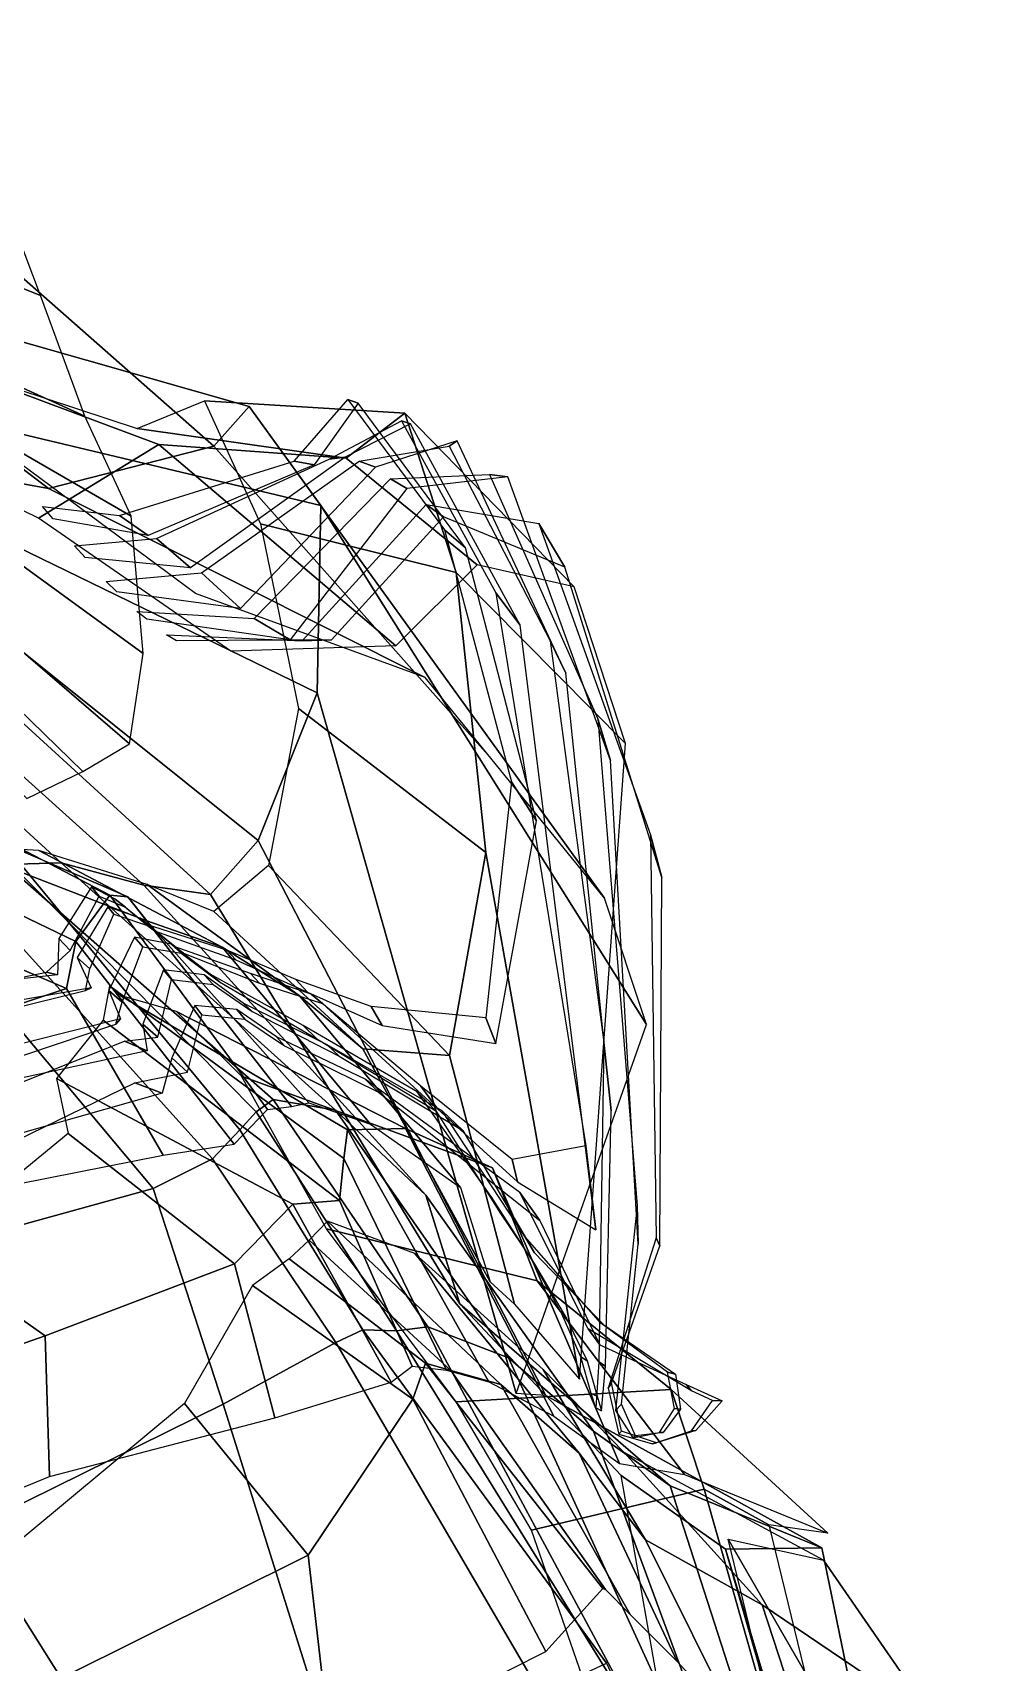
# Model space of a CAD drawing. Extents: x -1.42 to 1.42, y -1.59 to 1.05.
# Drawn here: x 0.739 to 1.368, y -0.051 to 1.019 of the extents above; entities that cross this region are included whole.
import ezdxf

# ---------------------------------------------------------------- set-up
doc = ezdxf.new("R2010")
doc.units = 0

msp = doc.modelspace()

# ---------------------------------------------------------------- linework, layer by layer
for points in [[(0.7441, 0.8459, 13.0321), (0.7232, 0.9012, 12.7194), (0.5765, 1.0186, 12.7105), (0.5957, 0.9054, 13.015)], [(0.858, 0.747, 12.7757), (0.7493, 0.7192, 12.3643), (0.4754, 0.7693, 12.1807), (0.5832, 0.9886, 12.7436)], [(0.8811, 0.773, 13.0384), (0.858, 0.747, 12.7757), (0.5832, 0.9886, 12.7436), (0.5605, 0.8643, 13.01)], [(0.7732, 0.7668, 13.2849), (0.7441, 0.8459, 13.0321), (0.5957, 0.9054, 13.015), (0.6347, 0.8296, 13.2729)], [(0.9282, 0.708, 13.3343), (0.8811, 0.773, 13.0384), (0.5605, 0.8643, 13.01), (0.538, 0.8011, 13.2598)], [(0.7732, 0.7668, 13.2849), (0.6347, 0.8296, 13.2729), (0.6665, 0.7804, 13.5227), (0.8037, 0.701, 13.5298)], [(0.7493, 0.7192, 12.3643), (0.6229, 0.8153, 12.0046), (0.3742, 0.7539, 11.8501), (0.4754, 0.7693, 12.1807)], [(0.7493, 0.7192, 12.3643), (0.9967, 0.5951, 12.4463), (0.8459, 0.6504, 12.1266), (0.6229, 0.8153, 12.0046)], [(0.9282, 0.708, 13.3343), (0.538, 0.8011, 13.2598), (0.5054, 0.7896, 13.4974), (0.9257, 0.5852, 13.5705)], [(0.6891, 0.7975, 12.4214), (0.8218, 0.7481, 12.4282), (0.7427, 0.6998, 12.1717), (0.6418, 0.7491, 12.1404)], [(0.9449, 0.7392, 12.7801), (0.8218, 0.7481, 12.4282), (0.6891, 0.7975, 12.4214), (0.8076, 0.7587, 12.7651)], [(0.8871, 0.4882, 13.7871), (0.9257, 0.5852, 13.5705), (0.5054, 0.7896, 13.4974), (0.5558, 0.7532, 13.7518)], [(0.8116, 0.6109, 13.7662), (0.8037, 0.701, 13.5298), (0.6665, 0.7804, 13.5227), (0.6769, 0.7087, 13.7605)], [(0.8517, 0.7768, 13.0752), (0.9834, 0.7687, 13.0722), (0.9449, 0.7392, 12.7801), (0.8076, 0.7587, 12.7651)], [(0.8517, 0.7768, 13.0752), (0.8886, 0.696, 13.3543), (1.017, 0.6641, 13.3575), (0.9834, 0.7687, 13.0722)], [(0.8811, 0.773, 13.0384), (1.1145, 0.4504, 12.9814), (1.0399, 0.5423, 12.7411), (0.858, 0.747, 12.7757)], [(0.8811, 0.773, 13.0384), (0.9282, 0.708, 13.3343), (1.142, 0.3673, 13.2312), (1.1145, 0.4504, 12.9814)], [(0.946, 0.7777, 13.0571), (0.9528, 0.7753, 13.0571), (0.9238, 0.7349, 12.7412), (0.9106, 0.7373, 12.7222)], [(0.946, 0.7777, 13.0571), (1.0095, 0.6922, 13.3443), (1.0231, 0.6804, 13.3455), (0.9528, 0.7753, 13.0571)], [(0.9811, 0.7636, 13.0584), (0.9871, 0.7618, 13.0617), (0.9442, 0.7399, 12.7584), (0.9337, 0.7385, 12.7428)], [(0.9834, 0.7687, 13.0722), (1.0946, 0.6546, 13.0449), (1.0308, 0.6691, 12.7755), (0.9449, 0.7392, 12.7801)], [(0.9811, 0.7636, 13.0584), (1.0432, 0.6507, 13.3504), (1.059, 0.6295, 13.3555), (0.9871, 0.7618, 13.0617)], [(0.9834, 0.7687, 13.0722), (1.017, 0.6641, 13.3575), (1.1283, 0.5518, 13.3329), (1.0946, 0.6546, 13.0449)], [(0.5558, 0.7532, 13.7518), (0.5447, 0.7368, 13.9722), (0.8557, 0.4528, 13.9772), (0.8871, 0.4882, 13.7871)], [(1.0124, 0.7471, 13.0611), (1.0178, 0.7505, 13.0794), (0.9641, 0.7332, 12.7701), (0.9534, 0.7372, 12.762)], [(1.0124, 0.7471, 13.0611), (1.0787, 0.6192, 13.3176), (1.089, 0.598, 13.3207), (1.0178, 0.7505, 13.0794)], [(0.8218, 0.7481, 12.4282), (0.9775, 0.616, 12.4177), (0.8691, 0.6125, 12.1777), (0.7427, 0.6998, 12.1717)], [(1.0399, 0.5423, 12.7411), (0.9967, 0.5951, 12.4463), (0.7493, 0.7192, 12.3643), (0.858, 0.747, 12.7757)], [(0.9442, 0.7399, 12.7584), (0.8426, 0.6671, 12.4004), (0.8203, 0.6864, 12.3947), (0.9337, 0.7385, 12.7428)], [(1.0308, 0.6691, 12.7755), (0.9775, 0.616, 12.4177), (0.8218, 0.7481, 12.4282), (0.9449, 0.7392, 12.7801)], [(0.812, 0.4588, 14.1541), (0.8557, 0.4528, 13.9772), (0.5447, 0.7368, 13.9722), (0.5266, 0.7158, 14.1505)], [(0.9238, 0.7349, 12.7412), (0.8148, 0.6884, 12.3899), (0.796, 0.7016, 12.3824), (0.9106, 0.7373, 12.7222)], [(0.9641, 0.7332, 12.7701), (0.8754, 0.6405, 12.4076), (0.8499, 0.6639, 12.4051), (0.9534, 0.7372, 12.762)], [(1.0389, 0.7285, 13.0606), (1.0509, 0.727, 13.0825), (0.9846, 0.7192, 12.7781), (0.974, 0.7257, 12.7748)], [(1.0389, 0.7285, 13.0606), (1.1101, 0.5681, 13.3051), (1.1184, 0.5407, 13.3154), (1.0509, 0.727, 13.0825)], [(0.9846, 0.7192, 12.7781), (0.9081, 0.6198, 12.411), (0.8844, 0.6339, 12.4102), (0.974, 0.7257, 12.7748)], [(0.812, 0.4588, 14.1541), (0.5266, 0.7158, 14.1505), (0.5085, 0.701, 14.2791), (0.7577, 0.4734, 14.3334)], [(0.6769, 0.7087, 13.7605), (0.6755, 0.6609, 13.9643), (0.8025, 0.5517, 13.9694), (0.8116, 0.6109, 13.7662)], [(0.796, 0.7016, 12.3824), (0.8148, 0.6884, 12.3899), (0.7524, 0.6993, 12.1318), (0.7453, 0.7074, 12.1282)], [(1.0087, 0.7007, 12.7824), (0.9351, 0.62, 12.4154), (0.916, 0.6192, 12.4134), (0.9974, 0.7088, 12.7823)], [(0.9257, 0.5852, 13.5705), (1.0564, 0.1252, 13.4826), (1.142, 0.3673, 13.2312), (0.9282, 0.708, 13.3343)], [(1.0714, 0.6962, 13.0546), (1.0884, 0.6676, 13.0641), (1.0087, 0.7007, 12.7824), (0.9974, 0.7088, 12.7823)], [(0.7212, 0.4723, 14.4808), (0.7577, 0.4734, 14.3334), (0.5085, 0.701, 14.2791), (0.4987, 0.6744, 14.3766)], [(0.9136, 0.5749, 13.6058), (1.0365, 0.4802, 13.5923), (1.017, 0.6641, 13.3575), (0.8886, 0.696, 13.3543)], [(1.0714, 0.6962, 13.0546), (1.1446, 0.4918, 13.2933), (1.1521, 0.4638, 13.3039), (1.0884, 0.6676, 13.0641)], [(0.8203, 0.6864, 12.3947), (0.8426, 0.6671, 12.4004), (0.7735, 0.6739, 12.145), (0.7664, 0.6816, 12.1419)], [(1.0535, 0.5267, 13.6026), (1.0699, 0.5011, 13.6075), (1.0231, 0.6804, 13.3455), (1.0095, 0.6922, 13.3443)], [(0.8499, 0.6639, 12.4051), (0.8754, 0.6405, 12.4076), (0.7941, 0.6515, 12.1561), (0.7873, 0.6581, 12.1534)], [(1.0365, 0.4802, 13.5923), (1.098, 0.1344, 13.5117), (1.1283, 0.5518, 13.3329), (1.017, 0.6641, 13.3575)], [(0.7719, 0.5334, 14.1649), (0.8025, 0.5517, 13.9694), (0.6755, 0.6609, 13.9643), (0.6527, 0.6493, 14.1519)], [(0.7719, 0.5334, 14.1649), (0.6527, 0.6493, 14.1519), (0.6075, 0.6366, 14.3184), (0.735, 0.5158, 14.334)], [(1.1023, 0.2878, 13.5781), (1.1087, 0.2325, 13.5694), (1.059, 0.6295, 13.3555), (1.0432, 0.6507, 13.3504)], [(0.8844, 0.6339, 12.4102), (0.9081, 0.6198, 12.411), (0.814, 0.6335, 12.1669), (0.8074, 0.6385, 12.1643)], [(0.916, 0.6192, 12.4134), (0.9351, 0.62, 12.4154), (0.8333, 0.6192, 12.1777), (0.8268, 0.6232, 12.1751)], [(1.1141, 0.3557, 13.4232), (1.1188, 0.3107, 13.4275), (1.089, 0.598, 13.3207), (1.0787, 0.6192, 13.3176)], [(1.076, 0.1237, 13.6871), (1.0564, 0.1252, 13.4826), (0.9257, 0.5852, 13.5705), (0.8871, 0.4882, 13.7871)], [(1.0127, 0.3471, 13.7862), (1.0365, 0.4802, 13.5923), (0.9136, 0.5749, 13.6058), (0.8939, 0.4717, 13.8083)], [(1.1359, 0.2484, 13.3959), (1.1365, 0.2232, 13.4023), (1.1184, 0.5407, 13.3154), (1.1101, 0.5681, 13.3051)], [(1.0432, 0.3549, 13.7899), (1.0699, 0.5011, 13.6075), (1.0535, 0.5267, 13.6026), (1.0366, 0.3718, 13.7947)], [(0.7673, 0.4218, 15.0369), (0.7897, 0.4523, 14.8156), (0.6658, 0.5169, 14.7769), (0.649, 0.4787, 14.9978)], [(0.6658, 0.5169, 14.7769), (0.7897, 0.4523, 14.8156), (0.8015, 0.4512, 14.6454), (0.6684, 0.5085, 14.6124)], [(0.6684, 0.5085, 14.6124), (0.8015, 0.4512, 14.6454), (0.8138, 0.4354, 14.5115), (0.6858, 0.4848, 14.4806)], [(0.8138, 0.4354, 14.5115), (0.8633, 0.4181, 14.3478), (0.7429, 0.4816, 14.3241), (0.6858, 0.4848, 14.4806)], [(0.8571, 0.2792, 15.0851), (0.8749, 0.2981, 14.8717), (0.718, 0.4883, 14.749), (0.6885, 0.4659, 14.9687)], [(0.718, 0.4883, 14.749), (0.8749, 0.2981, 14.8717), (0.8858, 0.31, 14.7018), (0.7193, 0.4782, 14.5986)], [(0.8633, 0.4181, 14.3478), (0.9141, 0.3861, 14.1431), (0.8142, 0.4593, 14.1276), (0.7429, 0.4816, 14.3241)], [(0.8557, 0.4528, 13.9772), (1.0194, 0.184, 13.9157), (1.076, 0.1237, 13.6871), (0.8871, 0.4882, 13.7871)], [(1.1484, 0.2273, 13.3589), (1.1509, 0.222, 13.3562), (1.1521, 0.4638, 13.3039), (1.1446, 0.4918, 13.2933)], [(0.649, 0.4787, 14.9978), (0.6388, 0.4433, 15.2282), (0.7612, 0.391, 15.2783), (0.7673, 0.4218, 15.0369)], [(0.7193, 0.4782, 14.5986), (0.8858, 0.31, 14.7018), (0.8968, 0.3181, 14.5703), (0.7212, 0.4723, 14.4808)], [(0.8968, 0.3181, 14.5703), (0.9379, 0.3111, 14.3737), (0.7577, 0.4734, 14.3334), (0.7212, 0.4723, 14.4808)], [(0.9379, 0.3111, 14.3737), (0.9972, 0.2554, 14.1372), (0.812, 0.4588, 14.1541), (0.7577, 0.4734, 14.3334)], [(0.8579, 0.4415, 13.9589), (0.9557, 0.3514, 13.9609), (1.0127, 0.3471, 13.7862), (0.8939, 0.4717, 13.8083)], [(1.0553, 0.1837, 13.7238), (1.098, 0.1344, 13.5117), (1.0365, 0.4802, 13.5923), (1.0127, 0.3471, 13.7862)], [(0.6885, 0.4659, 14.9687), (0.6697, 0.4367, 15.2209), (0.818, 0.2597, 15.3291), (0.8571, 0.2792, 15.0851)], [(0.7636, 0.4159, 14.9995), (0.7825, 0.4517, 14.7925), (0.7776, 0.4577, 14.7821), (0.7562, 0.4239, 14.9983)], [(0.8712, 0.2889, 15.0761), (0.8931, 0.3115, 14.8677), (0.7897, 0.4523, 14.8156), (0.7673, 0.4218, 15.0369)], [(0.7776, 0.4577, 14.7821), (0.7825, 0.4517, 14.7925), (0.7998, 0.4444, 14.6208), (0.793, 0.4496, 14.6179)], [(0.7897, 0.4523, 14.8156), (0.8931, 0.3115, 14.8677), (0.909, 0.3135, 14.6855), (0.8015, 0.4512, 14.6454)], [(0.793, 0.4496, 14.6179), (0.7998, 0.4444, 14.6208), (0.8189, 0.4288, 14.4962), (0.8131, 0.4332, 14.4947)], [(0.8015, 0.4512, 14.6454), (0.909, 0.3135, 14.6855), (0.9202, 0.3159, 14.5474), (0.8138, 0.4354, 14.5115)], [(0.9972, 0.2554, 14.1372), (1.0194, 0.184, 13.9157), (0.8557, 0.4528, 13.9772), (0.812, 0.4588, 14.1541)], [(0.9141, 0.3861, 14.1431), (0.9557, 0.3514, 13.9609), (0.8579, 0.4415, 13.9589), (0.8142, 0.4593, 14.1276)], [(0.5513, 0.3909, 15.4831), (0.6395, 0.3505, 15.5333), (0.7612, 0.391, 15.2783), (0.6388, 0.4433, 15.2282)], [(0.7764, 0.404, 15.0108), (0.7922, 0.4398, 14.8062), (0.7883, 0.4447, 14.7971), (0.7681, 0.4113, 15.0104)], [(0.7883, 0.4447, 14.7971), (0.7922, 0.4398, 14.8062), (0.8163, 0.4316, 14.6341), (0.8095, 0.4371, 14.6303)], [(0.5719, 0.3987, 15.4876), (0.6666, 0.2179, 15.5677), (0.818, 0.2597, 15.3291), (0.6697, 0.4367, 15.2209)], [(0.8095, 0.4371, 14.6303), (0.8163, 0.4316, 14.6341), (0.838, 0.4142, 14.5037), (0.8319, 0.4186, 14.5021)], [(0.8189, 0.4288, 14.4962), (0.8724, 0.4099, 14.3497), (0.8664, 0.4161, 14.3477), (0.8131, 0.4332, 14.4947)], [(0.9202, 0.3159, 14.5474), (0.9607, 0.3019, 14.377), (0.8633, 0.4181, 14.3478), (0.8138, 0.4354, 14.5115)], [(0.7562, 0.4239, 14.9983), (0.7553, 0.3999, 15.2358), (0.7479, 0.4017, 15.2592), (0.7636, 0.4159, 14.9995)], [(0.7673, 0.4218, 15.0369), (0.7612, 0.391, 15.2783), (0.8247, 0.2815, 15.322), (0.8712, 0.2889, 15.0761)], [(0.7978, 0.3821, 15.0262), (0.8112, 0.4184, 14.8211), (0.8059, 0.4248, 14.8134), (0.789, 0.3897, 15.0261)], [(0.8059, 0.4248, 14.8134), (0.8112, 0.4184, 14.8211), (0.8365, 0.4142, 14.6483), (0.8298, 0.4202, 14.644)], [(0.8298, 0.4202, 14.644), (0.8365, 0.4142, 14.6483), (0.8616, 0.3954, 14.5121), (0.8555, 0.4004, 14.5099)], [(0.838, 0.4142, 14.5037), (0.8879, 0.3946, 14.3512), (0.882, 0.4008, 14.349), (0.8319, 0.4186, 14.5021)], [(0.9607, 0.3019, 14.377), (1.02, 0.2604, 14.1562), (0.9141, 0.3861, 14.1431), (0.8633, 0.4181, 14.3478)], [(0.7681, 0.4113, 15.0104), (0.7774, 0.3915, 15.2491), (0.7736, 0.3896, 15.2735), (0.7764, 0.404, 15.0108)], [(0.8724, 0.4099, 14.3497), (0.9194, 0.3886, 14.1517), (0.9117, 0.3968, 14.1515), (0.8664, 0.4161, 14.3477)], [(0.6192, 0.3848, 15.4956), (0.6203, 0.3752, 15.5061), (0.7479, 0.4017, 15.2592), (0.7553, 0.3999, 15.2358)], [(0.8211, 0.3591, 15.0416), (0.8302, 0.3968, 14.8365), (0.8248, 0.4033, 14.8293), (0.8112, 0.3676, 15.042)], [(0.8248, 0.4033, 14.8293), (0.8302, 0.3968, 14.8365), (0.8575, 0.3937, 14.6626), (0.8515, 0.3999, 14.6579)], [(0.8515, 0.3999, 14.6579), (0.8575, 0.3937, 14.6626), (0.8831, 0.3758, 14.5228), (0.8772, 0.3813, 14.5207)], [(0.8616, 0.3954, 14.5121), (0.9256, 0.3579, 14.3561), (0.9165, 0.3666, 14.3528), (0.8555, 0.4004, 14.5099)], [(0.8879, 0.3946, 14.3512), (0.9293, 0.3812, 14.1433), (0.9219, 0.3873, 14.1477), (0.882, 0.4008, 14.349)], [(0.9194, 0.3886, 14.1517), (0.9684, 0.3668, 13.9637), (0.9612, 0.3791, 13.9623), (0.9117, 0.3968, 14.1515)], [(0.6395, 0.3505, 15.5333), (0.6728, 0.2516, 15.5622), (0.8247, 0.2815, 15.322), (0.7612, 0.391, 15.2783)], [(0.6552, 0.3703, 15.5153), (0.6546, 0.3603, 15.5279), (0.7736, 0.3896, 15.2735), (0.7774, 0.3915, 15.2491)], [(0.9432, 0.2794, 14.732), (0.7893, 0.3928, 14.7041), (0.7853, 0.3702, 14.8835), (0.9404, 0.2517, 14.9145)], [(0.789, 0.3897, 15.0261), (0.7966, 0.3711, 15.2619), (0.7935, 0.3675, 15.2877), (0.7978, 0.3821, 15.0262)], [(0.7963, 0.3863, 14.5451), (0.7893, 0.3928, 14.7041), (0.9432, 0.2794, 14.732), (0.9457, 0.2983, 14.5831)], [(0.9457, 0.2983, 14.5831), (0.9837, 0.299, 14.3931), (0.8333, 0.3759, 14.3368), (0.7963, 0.3863, 14.5451)], [(1.02, 0.2604, 14.1562), (1.0393, 0.1984, 13.9416), (0.9557, 0.3514, 13.9609), (0.9141, 0.3861, 14.1431)], [(0.9293, 0.3812, 14.1433), (1.0049, 0.3121, 13.9559), (0.9939, 0.3268, 13.9527), (0.9219, 0.3873, 14.1477)], [(0.8407, 0.336, 15.0593), (0.8501, 0.3738, 14.8534), (0.8454, 0.3798, 14.8456), (0.8304, 0.3454, 15.0598)], [(0.876, 0.3335, 14.0992), (0.8333, 0.3759, 14.3368), (0.9837, 0.299, 14.3931), (1.0409, 0.2733, 14.1652)], [(0.8454, 0.3798, 14.8456), (0.8501, 0.3738, 14.8534), (0.8782, 0.3709, 14.6769), (0.8729, 0.3771, 14.6722)], [(0.8729, 0.3771, 14.6722), (0.8782, 0.3709, 14.6769), (0.9043, 0.3533, 14.5341), (0.899, 0.3592, 14.532)], [(0.8831, 0.3758, 14.5228), (0.9403, 0.3466, 14.3561), (0.9323, 0.3541, 14.3534), (0.8772, 0.3813, 14.5207)], [(0.9612, 0.3791, 13.9623), (0.9684, 0.3668, 13.9637), (1.0432, 0.3549, 13.7899), (1.0366, 0.3718, 13.7947)], [(0.6738, 0.3402, 15.5307), (0.6757, 0.328, 15.5401), (0.7935, 0.3675, 15.2877), (0.7966, 0.3711, 15.2619)], [(0.7853, 0.3702, 14.8835), (0.7546, 0.3318, 15.102), (0.9097, 0.2495, 15.1179), (0.9404, 0.2517, 14.9145)], [(0.8112, 0.3676, 15.042), (0.8142, 0.3501, 15.2725), (0.7993, 0.3564, 15.3013), (0.8211, 0.3591, 15.0416)], [(0.9256, 0.3579, 14.3561), (1.0037, 0.3106, 14.1583), (0.9915, 0.3231, 14.1604), (0.9165, 0.3666, 14.3528)], [(0.6745, 0.3199, 15.5351), (0.6779, 0.3081, 15.5455), (0.7993, 0.3564, 15.3013), (0.8142, 0.3501, 15.2725)], [(0.9043, 0.3533, 14.5341), (0.966, 0.3229, 14.3605), (0.9572, 0.3314, 14.3577), (0.899, 0.3592, 14.532)], [(0.9403, 0.3466, 14.3561), (1.0214, 0.2977, 14.1551), (1.0079, 0.3106, 14.1558), (0.9323, 0.3541, 14.3534)], [(1.1108, 0.1458, 13.4867), (1.1151, 0.1431, 13.4824), (1.1188, 0.3107, 13.4275), (1.1141, 0.3557, 13.4232)], [(0.8304, 0.3454, 15.0598), (0.8239, 0.3223, 15.2861), (0.806, 0.3291, 15.3167), (0.8407, 0.336, 15.0593)], [(0.9557, 0.3514, 13.9609), (1.0393, 0.1984, 13.9416), (1.0553, 0.1837, 13.7238), (1.0127, 0.3471, 13.7862)], [(0.8715, 0.2103, 15.3591), (0.9097, 0.2495, 15.1179), (0.7546, 0.3318, 15.102), (0.7622, 0.2957, 15.3319)], [(1.0409, 0.2733, 14.1652), (1.0702, 0.199, 13.9308), (0.9319, 0.2332, 13.8762), (0.876, 0.3335, 14.0992)], [(0.6727, 0.2793, 15.5385), (0.6777, 0.2666, 15.5467), (0.806, 0.3291, 15.3167), (0.8239, 0.3223, 15.2861)], [(0.966, 0.3229, 14.3605), (1.072, 0.2387, 14.159), (1.0589, 0.257, 14.1592), (0.9572, 0.3314, 14.3577)], [(1.0037, 0.3106, 14.1583), (1.0462, 0.2433, 13.943), (1.0405, 0.2537, 13.9408), (0.9915, 0.3231, 14.1604)], [(0.9939, 0.3268, 13.9527), (1.0049, 0.3121, 13.9559), (1.0573, 0.2641, 13.7701), (1.0538, 0.2787, 13.7754)], [(0.8968, 0.3181, 14.5703), (0.8858, 0.31, 14.7018), (0.9778, 0.1663, 14.7712), (0.9984, 0.1689, 14.642)], [(0.9984, 0.1689, 14.642), (1.0514, 0.1486, 14.4495), (0.9379, 0.3111, 14.3737), (0.8968, 0.3181, 14.5703)], [(0.9972, 0.2554, 14.1372), (0.9379, 0.3111, 14.3737), (1.0514, 0.1486, 14.4495), (1.1072, 0.1004, 14.2184)], [(1.0214, 0.2977, 14.1551), (1.0685, 0.2174, 13.9441), (1.0622, 0.2281, 13.9397), (1.0079, 0.3106, 14.1558)], [(0.9778, 0.1663, 14.7712), (0.8858, 0.31, 14.7018), (0.8749, 0.2981, 14.8717), (0.9557, 0.1669, 14.9316)], [(0.7472, 0.1629, 15.6076), (0.8715, 0.2103, 15.3591), (0.7622, 0.2957, 15.3319), (0.6681, 0.2185, 15.5712)], [(0.8749, 0.2981, 14.8717), (0.8571, 0.2792, 15.0851), (0.938, 0.1585, 15.1281), (0.9557, 0.1669, 14.9316)], [(0.9457, 0.2983, 14.5831), (0.9432, 0.2794, 14.732), (1.0108, 0.1404, 14.7657), (1.0386, 0.1327, 14.6248)], [(1.0386, 0.1327, 14.6248), (1.0812, 0.1103, 14.448), (0.9837, 0.299, 14.3931), (0.9457, 0.2983, 14.5831)], [(1.0409, 0.2733, 14.1652), (0.9837, 0.299, 14.3931), (1.0812, 0.1103, 14.448), (1.1243, 0.0791, 14.2193)], [(0.864, 0.1181, 15.3871), (0.938, 0.1585, 15.1281), (0.8571, 0.2792, 15.0851), (0.818, 0.2597, 15.3291)], [(1.0108, 0.1404, 14.7657), (0.9432, 0.2794, 14.732), (0.9404, 0.2517, 14.9145), (0.9882, 0.1431, 14.9348)], [(1.0573, 0.2641, 13.7701), (1.1087, 0.2325, 13.5694), (1.1023, 0.2878, 13.5781), (1.0538, 0.2787, 13.7754)], [(1.1243, 0.0791, 14.2193), (1.167, 0.0719, 14.0034), (1.0702, 0.199, 13.9308), (1.0409, 0.2733, 14.1652)], [(0.7163, 0.0453, 15.6137), (0.864, 0.1181, 15.3871), (0.818, 0.2597, 15.3291), (0.6666, 0.2179, 15.5677)], [(1.072, 0.2387, 14.159), (1.1115, 0.1571, 13.9631), (1.1037, 0.1676, 13.9566), (1.0589, 0.257, 14.1592)], [(0.898, 0.1091, 15.3807), (0.9744, 0.1326, 15.1237), (0.9097, 0.2495, 15.1179), (0.8715, 0.2103, 15.3591)], [(0.9404, 0.2517, 14.9145), (0.9097, 0.2495, 15.1179), (0.9744, 0.1326, 15.1237), (0.9882, 0.1431, 14.9348)], [(1.1072, 0.1004, 14.2184), (1.1576, 0.0645, 13.9899), (1.0194, 0.184, 13.9157), (0.9972, 0.2554, 14.1372)], [(1.0405, 0.2537, 13.9408), (1.0462, 0.2433, 13.943), (1.0683, 0.2104, 13.769), (1.0661, 0.2139, 13.769)], [(1.1216, 0.1139, 13.4529), (1.1257, 0.1182, 13.4466), (1.1365, 0.2232, 13.4023), (1.1359, 0.2484, 13.3959)], [(0.9205, 0.2257, 14.772), (1.0136, 0.1401, 14.8014), (1.0464, 0.1309, 14.6593), (0.9326, 0.2383, 14.6165)], [(1.0978, 0.086, 14.4835), (0.9899, 0.2171, 14.4282), (0.9326, 0.2383, 14.6165), (1.0464, 0.1309, 14.6593)], [(0.9205, 0.2257, 14.772), (0.9074, 0.2135, 14.9488), (0.9969, 0.145, 14.966), (1.0136, 0.1401, 14.8014)], [(1.017, 0.1196, 13.6477), (0.9319, 0.2332, 13.8762), (1.0702, 0.199, 13.9308), (1.1582, 0.1278, 13.6687)], [(1.0622, 0.2281, 13.9397), (1.0685, 0.2174, 13.9441), (1.1141, 0.1701, 13.7556), (1.112, 0.1713, 13.7561)], [(1.1168, 0.1287, 13.4153), (1.119, 0.1321, 13.4104), (1.1509, 0.222, 13.3562), (1.1484, 0.2273, 13.3589)], [(0.5561, 0.1869, 15.7959), (0.6012, 0.112, 15.8222), (0.7472, 0.1629, 15.6076), (0.6681, 0.2185, 15.5712)], [(0.9899, 0.2171, 14.4282), (1.0978, 0.086, 14.4835), (1.1414, 0.029, 14.2854), (1.0743, 0.1409, 14.2122)], [(0.7499, 0.0707, 15.6184), (0.898, 0.1091, 15.3807), (0.8715, 0.2103, 15.3591), (0.7472, 0.1629, 15.6076)], [(0.8832, 0.1961, 15.1573), (0.9887, 0.1213, 15.181), (0.9969, 0.145, 14.966), (0.9074, 0.2135, 14.9488)], [(1.0683, 0.2104, 13.769), (1.0895, 0.1744, 13.6833), (1.0862, 0.1778, 13.6836), (1.0661, 0.2139, 13.769)], [(0.8832, 0.1961, 15.1573), (0.8387, 0.1186, 15.4042), (0.9198, 0.019, 15.4405), (0.9887, 0.1213, 15.181)], [(1.1582, 0.1278, 13.6687), (1.0702, 0.199, 13.9308), (1.167, 0.0719, 14.0034), (1.2611, 0.0335, 13.7909)], [(1.076, 0.1237, 13.6871), (1.0194, 0.184, 13.9157), (1.1576, 0.0645, 13.9899), (1.2573, 0.0237, 13.7813)], [(1.0895, 0.1744, 13.6833), (1.1031, 0.1466, 13.63), (1.099, 0.1491, 13.6311), (1.0862, 0.1778, 13.6836)], [(1.1141, 0.1701, 13.7556), (1.1611, 0.1377, 13.6529), (1.1558, 0.1392, 13.6541), (1.112, 0.1713, 13.7561)], [(0.6012, 0.112, 15.8222), (0.5934, 0.0064, 15.8072), (0.7499, 0.0707, 15.6184), (0.7472, 0.1629, 15.6076)], [(0.938, 0.1585, 15.1281), (1.0727, -0.0721, 15.2089), (1.1157, -0.052, 14.9947), (0.9557, 0.1669, 14.9316)], [(0.9778, 0.1663, 14.7712), (0.9557, 0.1669, 14.9316), (1.1157, -0.052, 14.9947), (1.1243, -0.0706, 14.8213)], [(0.9778, 0.1663, 14.7712), (1.1243, -0.0706, 14.8213), (1.1361, -0.0876, 14.7076), (0.9984, 0.1689, 14.642)], [(1.1668, -0.1035, 14.5697), (1.0514, 0.1486, 14.4495), (0.9984, 0.1689, 14.642), (1.1361, -0.0876, 14.7076)], [(1.1037, 0.1676, 13.9566), (1.1115, 0.1571, 13.9631), (1.168, 0.1309, 13.7461), (1.1715, 0.1269, 13.7501)], [(0.938, 0.1585, 15.1281), (0.864, 0.1181, 15.3871), (0.9368, -0.1132, 15.451), (1.0727, -0.0721, 15.2089)], [(0.9887, 0.1213, 15.181), (1.076, -0.0443, 15.2192), (1.1134, -0.0029, 14.9937), (0.9969, 0.145, 14.966)], [(1.0136, 0.1401, 14.8014), (0.9969, 0.145, 14.966), (1.1134, -0.0029, 14.9937), (1.1151, -0.0035, 14.8231)], [(1.0136, 0.1401, 14.8014), (1.1151, -0.0035, 14.8231), (1.1313, -0.0201, 14.6945), (1.0464, 0.1309, 14.6593)], [(1.0514, 0.1486, 14.4495), (1.1668, -0.1035, 14.5697), (1.2065, -0.1684, 14.3725), (1.1072, 0.1004, 14.2184)], [(1.2181, -0.0136, 14.105), (1.1273, 0.0863, 14.0165), (1.0743, 0.1409, 14.2122), (1.1414, 0.029, 14.2854)], [(1.1031, 0.1466, 13.63), (1.1096, 0.1233, 13.5818), (1.1058, 0.1251, 13.5829), (1.099, 0.1491, 13.6311)], [(1.1088, 0.1156, 13.5341), (1.1124, 0.1138, 13.5318), (1.1151, 0.1431, 13.4824), (1.1108, 0.1458, 13.4867)], [(1.1611, 0.1377, 13.6529), (1.1643, 0.1149, 13.5917), (1.1605, 0.1153, 13.5927), (1.1558, 0.1392, 13.6541)], [(1.1622, -0.0509, 14.5311), (1.0978, 0.086, 14.4835), (1.0464, 0.1309, 14.6593), (1.1313, -0.0201, 14.6945)], [(1.1239, 0.0985, 13.4592), (1.1256, 0.1003, 13.4548), (1.119, 0.1321, 13.4104), (1.1168, 0.1287, 13.4153)], [(1.168, 0.1309, 13.7461), (1.1918, 0.1203, 13.6267), (1.1853, 0.1206, 13.6283), (1.1715, 0.1269, 13.7501)], [(0.7107, 0.0124, 15.6154), (0.7577, -0.0619, 15.6372), (0.9198, 0.019, 15.4405), (0.8387, 0.1186, 15.4042)], [(0.7163, 0.0453, 15.6137), (0.7503, -0.1864, 15.6496), (0.9368, -0.1132, 15.451), (0.864, 0.1181, 15.3871)], [(0.9887, 0.1213, 15.181), (0.9198, 0.019, 15.4405), (0.9353, -0.1151, 15.4566), (1.076, -0.0443, 15.2192)], [(1.1582, 0.1278, 13.6687), (1.1799, 0.0622, 13.4171), (1.0666, 0.0353, 13.4193), (1.017, 0.1196, 13.6477)], [(1.2573, 0.0237, 13.7813), (1.1939, 0.023, 13.3178), (1.1254, 0.0713, 13.4454), (1.076, 0.1237, 13.6871)], [(1.1096, 0.1233, 13.5818), (1.1124, 0.1138, 13.5318), (1.1088, 0.1156, 13.5341), (1.1058, 0.1251, 13.5829)], [(1.1331, 0.0961, 13.4984), (1.1348, 0.0973, 13.4928), (1.1257, 0.1182, 13.4466), (1.1216, 0.1139, 13.4529)], [(1.2611, 0.0335, 13.7909), (1.2224, 0.0388, 13.3592), (1.1799, 0.0622, 13.4171), (1.1582, 0.1278, 13.6687)], [(1.1918, 0.1203, 13.6267), (1.1744, 0.1009, 13.5616), (1.1715, 0.1005, 13.5627), (1.1853, 0.1206, 13.6283)], [(1.1643, 0.1149, 13.5917), (1.153, 0.0995, 13.5435), (1.1505, 0.0995, 13.5452), (1.1605, 0.1153, 13.5927)], [(1.2538, -0.2332, 14.2075), (1.1576, 0.0645, 13.9899), (1.1072, 0.1004, 14.2184), (1.2065, -0.1684, 14.3725)], [(1.1487, 0.0927, 13.5021), (1.1256, 0.1003, 13.4548), (1.1239, 0.0985, 13.4592), (1.1461, 0.092, 13.5036)], [(1.153, 0.0995, 13.5435), (1.1348, 0.0973, 13.4928), (1.1331, 0.0961, 13.4984), (1.1505, 0.0995, 13.5452)], [(1.1744, 0.1009, 13.5616), (1.1487, 0.0927, 13.5021), (1.1461, 0.092, 13.5036), (1.1715, 0.1005, 13.5627)], [(1.0978, 0.086, 14.4835), (1.1622, -0.0509, 14.5311), (1.2033, -0.0958, 14.3513), (1.1414, 0.029, 14.2854)], [(1.1273, 0.0863, 14.0165), (1.2181, -0.0136, 14.105), (1.3317, -0.0904, 13.9095), (1.2584, 0.0157, 13.7949)], [(1.3208, -0.3993, 13.2038), (1.1861, -0.2716, 13.1666), (1.1254, 0.0713, 13.4454), (1.1939, 0.023, 13.3178)], [(1.1576, 0.0645, 13.9899), (1.2538, -0.2332, 14.2075), (1.3339, -0.3489, 14.0157), (1.2573, 0.0237, 13.7813)], [(1.2671, -0.2436, 13.1575), (1.1717, -0.2673, 13.1758), (1.0666, 0.0353, 13.4193), (1.1799, 0.0622, 13.4171)], [(1.3104, -0.3222, 13.1666), (1.2671, -0.2436, 13.1575), (1.1799, 0.0622, 13.4171), (1.2224, 0.0388, 13.3592)], [(0.5722, -0.0137, 15.7966), (0.5976, -0.2339, 15.8179), (0.7503, -0.1864, 15.6496), (0.7163, 0.0453, 15.6137)], [(1.2649, -0.1571, 14.1894), (1.2181, -0.0136, 14.105), (1.1414, 0.029, 14.2854), (1.2033, -0.0958, 14.3513)], [(1.2573, 0.0237, 13.7813), (1.3339, -0.3489, 14.0157), (1.3281, -0.4432, 13.8167), (1.1939, 0.023, 13.3178)], [(1.2775, -0.554, 13.6526), (1.3208, -0.3993, 13.2038), (1.1939, 0.023, 13.3178), (1.3281, -0.4432, 13.8167)], [(1.3679, -0.4342, 13.5021), (1.2928, -0.37, 13.1725), (1.1957, 0.0295, 13.3153), (1.3568, -0.2496, 13.6595)], [(1.2584, 0.0157, 13.7949), (1.3317, -0.0904, 13.9095), (1.3568, -0.2496, 13.6595), (1.1957, 0.0295, 13.3153)], [(0.5674, -0.0424, 15.7939), (0.6072, -0.1215, 15.8143), (0.7577, -0.0619, 15.6372), (0.7107, 0.0124, 15.6154)], [(0.7577, -0.0619, 15.6372), (0.7531, -0.1718, 15.6358), (0.9353, -0.1151, 15.4566), (0.9198, 0.019, 15.4405)], [(1.2181, -0.0136, 14.105), (1.2649, -0.1571, 14.1894), (1.362, -0.2664, 14.0294), (1.3317, -0.0904, 13.9095)]]:
    msp.add_3dface(points)

doc.saveas('drawing.dxf')
